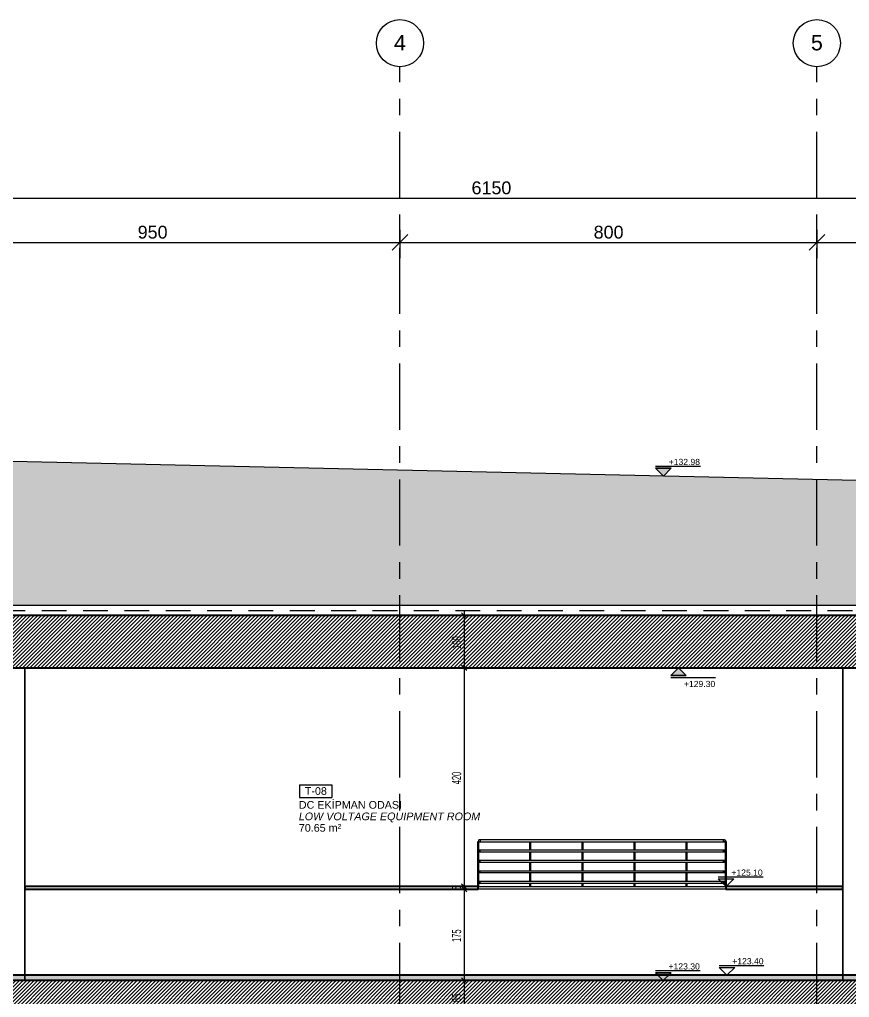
# Model space of a CAD drawing. Header units: centimetres. Extents: x -15511 to 6948, y 9649 to 14173.
# Drawn here: x -4642 to -3049, y 12298 to 14173 of the extents above; entities that cross this region are included whole.
import ezdxf

# ---------------------------------------------------------------- set-up
doc = ezdxf.new("R2010")
doc.units = ezdxf.units.CM
doc.header["$LTSCALE"] = 200
for name, pattern in [('Dot 1mm', [0.1, 0, -0.1]), ('Grid Line 1_4_', [1.11125, 0.635, -0.15875, 0.15875, -0.15875]), ('Overhead', [0.396875, 0.238125, -0.15875])]:
    doc.linetypes.add(name, pattern=pattern)
for name, color, linetype, lineweight in [('A-ANNO-DIMS', 211, 'Continuous', 9), ('A-ANNO-DIMS-100', 211, 'Continuous', 9), ('A-AREA-IDEN', 2, 'Continuous', 9), ('A-DETL', 90, 'Continuous', 9), ('A-DETL-GENF', 92, 'Continuous', 9), ('A-DETL-THIN', 151, 'Continuous', 9), ('A-FLOR', 192, 'Continuous', 9), ('A-FLOR-HRAL', 11, 'Continuous', 9), ('A-FLOR-LEVL', 51, 'Continuous', 9), ('A-FLOR-OVHD', 1, 'Overhead', 9), ('A-FLOR-PATT', 8, 'Continuous', 35), ('A-WALL', 113, 'Continuous', 9), ('G-ANNO-DIMS', 111, 'Continuous', 9), ('S-GRID', 1, 'Continuous', 9), ('S-GRID-IDEN', 1, 'Continuous', 9)]:
    doc.layers.add(name, color=color, linetype=linetype, lineweight=lineweight)
doc.styles.add('Arial_1', font='arial.ttf', dxfattribs={"height": 29.505988})
doc.styles.add('Arial_2', font='arial.ttf', dxfattribs={"height": 14.752994})
doc.styles.add('Arial_3', font='arial.ttf', dxfattribs={"height": 24.588323})
doc.styles.add('Arial_4', font='arial.ttf', dxfattribs={"height": 11.802395})
doc.styles.add('Arial_I', font='ariali.ttf', dxfattribs={"height": 14.752994})
doc.styles.add('Swis721 LtCn BT', font='swisscl.ttf', dxfattribs={"width": 0.8, "height": 17.639445})
doc.dimstyles.new('IUAS_DIMENSION_AXIS', dxfattribs={"dimscale": 30.48, "dimtxt": 25, "dimasz": 0.984252, "dimexe": 0.984252, "dimexo": 0.0625, "dimgap": 0, "dimtad": 1, "dimdec": 0, "dimzin": 0, "dimdsep": 46, "dimtxsty": 'Arial_3', "dimblk1": 'OBLIQUE', "dimblk2": 'OBLIQUE', "dimsah": 1, "dimcen": 0.09, "dimdle": 0.984252, "dimazin": 0, "dimtfac": 1, "dimtdec": 4, "dimtix": 1, "dimtmove": 0, "dimatfit": 3, "dimfxl": 0.787402, "dimfxlon": 1, "dimtvp": 1, "dimtolj": 1, "dimtzin": 0, "dimarcsym": 2})
doc.dimstyles.new('IUAS_DIMENSION_INSIDE_100', dxfattribs={"dimscale": 30.48, "dimtxt": 18, "dimasz": 0.328084, "dimexe": 0.328084, "dimexo": 0.0625, "dimgap": 0, "dimtad": 1, "dimdec": 0, "dimdsep": 46, "dimtxsty": 'Swis721 LtCn BT', "dimblk1": 'OBLIQUE', "dimblk2": 'OBLIQUE', "dimsah": 1, "dimcen": 0.09, "dimdle": 0.328084, "dimazin": 0, "dimtfac": 1, "dimtdec": 4, "dimtix": 1, "dimtmove": 0, "dimatfit": 3, "dimfxl": 0.656168, "dimfxlon": 1, "dimtvp": 1, "dimtolj": 1, "dimtzin": 0, "dimarcsym": 2})
pattern_1 = [(45, (-4285.505, 12015), (-3.535534, 3.535534), [])]

# ---------------------------------------------------------------- blocks, each defined once
blk = doc.blocks.new('Railing - 25mm 2-V14-A')
at = {"layer": 'A-FLOR-HRAL'}
for p, q in [((-3763.2, 12596), (-3763.2, 12510)), ((-3760.7, 12596), (-3763.2, 12596)), ((-3760.7, 12579.1), (-3760.7, 12596)), ((-3760.7, 12559.1), (-3760.7, 12577.9)), ((-3760.7, 12539.1), (-3760.7, 12557.9)), ((-3760.7, 12519.1), (-3760.7, 12537.9)), ((-3760.7, 12510), (-3760.7, 12517.9)), ((-3762, 12510), (-3760.7, 12510))]:
    blk.add_line(p, q, dxfattribs=at)
blk = doc.blocks.new('Railing - 25mm 2-V15-A')
at = {"layer": 'A-FLOR-HRAL'}
for p, q in [((-3288.2, 12596), (-3288.2, 12579.1)), ((-3287, 12596), (-3288.2, 12596)), ((-3285.7, 12596), (-3287, 12596)), ((-3285.7, 12510), (-3285.7, 12596)), ((-3288.2, 12577.9), (-3288.2, 12559.1)), ((-3288.2, 12557.9), (-3288.2, 12539.1)), ((-3288.2, 12537.9), (-3288.2, 12519.1)), ((-3288.2, 12517.9), (-3288.2, 12510)), ((-3288.2, 12510), (-3287, 12510))]:
    blk.add_line(p, q, dxfattribs=at)
blk = doc.blocks.new('Railing - 25mm 2-V16-A')
at = {"layer": 'A-FLOR-HRAL'}
for p, q in [((-3663.2, 12596), (-3663.2, 12580)), ((-3660.7, 12580), (-3660.7, 12596)), ((-3663.2, 12577), (-3663.2, 12560)), ((-3660.7, 12560), (-3660.7, 12577)), ((-3663.2, 12557), (-3663.2, 12540)), ((-3660.7, 12540), (-3660.7, 12557)), ((-3663.2, 12537), (-3663.2, 12520)), ((-3660.7, 12520), (-3660.7, 12537)), ((-3663.2, 12517), (-3663.2, 12510)), ((-3660.7, 12510), (-3660.7, 12517)), ((-3663.2, 12510), (-3662, 12510)), ((-3662, 12510), (-3660.7, 12510))]:
    blk.add_line(p, q, dxfattribs=at)
blk = doc.blocks.new('Railing - 25mm 2-V17-A')
at = {"layer": 'A-FLOR-HRAL'}
for p, q in [((-3563.2, 12596), (-3563.2, 12580)), ((-3560.7, 12580), (-3560.7, 12596)), ((-3563.2, 12577), (-3563.2, 12560)), ((-3560.7, 12560), (-3560.7, 12577)), ((-3563.2, 12557), (-3563.2, 12540)), ((-3560.7, 12540), (-3560.7, 12557)), ((-3563.2, 12537), (-3563.2, 12520)), ((-3560.7, 12520), (-3560.7, 12537)), ((-3563.2, 12517), (-3563.2, 12510)), ((-3560.7, 12510), (-3560.7, 12517)), ((-3563.2, 12510), (-3562, 12510)), ((-3562, 12510), (-3560.7, 12510))]:
    blk.add_line(p, q, dxfattribs=at)
blk = doc.blocks.new('Railing - 25mm 2-V18-A')
at = {"layer": 'A-FLOR-HRAL'}
for p, q in [((-3463.2, 12596), (-3463.2, 12580)), ((-3460.7, 12580), (-3460.7, 12596)), ((-3463.2, 12577), (-3463.2, 12560)), ((-3460.7, 12560), (-3460.7, 12577)), ((-3463.2, 12557), (-3463.2, 12540)), ((-3460.7, 12540), (-3460.7, 12557)), ((-3463.2, 12537), (-3463.2, 12520)), ((-3460.7, 12520), (-3460.7, 12537)), ((-3463.2, 12517), (-3463.2, 12510)), ((-3460.7, 12510), (-3460.7, 12517)), ((-3463.2, 12510), (-3462, 12510)), ((-3462, 12510), (-3460.7, 12510))]:
    blk.add_line(p, q, dxfattribs=at)
blk = doc.blocks.new('Railing - 25mm 2-V19-A')
at = {"layer": 'A-FLOR-HRAL'}
for p, q in [((-3363.2, 12596), (-3363.2, 12580)), ((-3360.7, 12580), (-3360.7, 12596)), ((-3363.2, 12577), (-3363.2, 12560)), ((-3360.7, 12560), (-3360.7, 12577)), ((-3363.2, 12557), (-3363.2, 12540)), ((-3360.7, 12540), (-3360.7, 12557)), ((-3363.2, 12537), (-3363.2, 12520)), ((-3360.7, 12520), (-3360.7, 12537)), ((-3363.2, 12517), (-3363.2, 12510)), ((-3360.7, 12510), (-3360.7, 12517)), ((-3363.2, 12510), (-3362, 12510)), ((-3362, 12510), (-3360.7, 12510))]:
    blk.add_line(p, q, dxfattribs=at)
blk = doc.blocks.new('Railing - Railing-1580829-A')
at = {"layer": 'A-FLOR-HRAL'}
for p, q in [((-3289.5, 12600), (-3759.5, 12600)), ((-3759.5, 12596), (-3289.5, 12596)), ((-3289.5, 12580), (-3759.5, 12580)), ((-3759.5, 12577), (-3289.5, 12577)), ((-3289.5, 12560), (-3759.5, 12560)), ((-3759.5, 12557), (-3289.5, 12557)), ((-3289.5, 12540), (-3759.5, 12540)), ((-3759.5, 12537), (-3289.5, 12537)), ((-3289.5, 12520), (-3759.5, 12520)), ((-3759.5, 12517), (-3289.5, 12517))]:
    blk.add_line(p, q, dxfattribs=at)
at = {"layer": 'A-FLOR-HRAL', "lineweight": 18}
for centre, radius, start, end in [((-3759.5, 12598), 2, 0, 180), ((-3759.5, 12598), 2, 180, 0), ((-3289.5, 12598), 2, 0, 180), ((-3289.5, 12598), 2, 180, 0), ((-3759.5, 12578.5), 1.5, 0, 180), ((-3759.5, 12578.5), 1.5, 180, 0), ((-3289.5, 12578.5), 1.5, 0, 180), ((-3289.5, 12578.5), 1.5, 180, 0), ((-3759.5, 12558.5), 1.5, 0, 180), ((-3759.5, 12558.5), 1.5, 180, 0), ((-3289.5, 12558.5), 1.5, 0, 180), ((-3289.5, 12558.5), 1.5, 180, 0), ((-3759.5, 12538.5), 1.5, 0, 180), ((-3759.5, 12538.5), 1.5, 180, 0), ((-3289.5, 12538.5), 1.5, 0, 180), ((-3289.5, 12538.5), 1.5, 180, 0), ((-3759.5, 12518.5), 1.5, 0, 180), ((-3759.5, 12518.5), 1.5, 180, 0), ((-3289.5, 12518.5), 1.5, 0, 180), ((-3289.5, 12518.5), 1.5, 180, 0)]:
    blk.add_arc(centre, radius, start, end, dxfattribs=at)
at = {"layer": 'A-FLOR-HRAL'}
for points in [[(-3757.5, 12598), (-3757.5, 12598.2), (-3757.5, 12598.4), (-3757.6, 12598.8), (-3757.7, 12599), (-3757.9, 12599.2), (-3758, 12599.3), (-3758.1, 12599.4), (-3758.3, 12599.6), (-3758.4, 12599.7), (-3758.6, 12599.8), (-3758.7, 12599.8), (-3758.8, 12599.9), (-3759, 12599.9), (-3759.1, 12600), (-3759.2, 12600), (-3759.4, 12600), (-3759.5, 12600), (-3759.6, 12600), (-3759.7, 12600), (-3759.9, 12600), (-3760, 12599.9), (-3760.1, 12599.9), (-3760.2, 12599.8), (-3760.4, 12599.8), (-3760.5, 12599.7), (-3760.6, 12599.7), (-3760.7, 12599.6), (-3760.9, 12599.4), (-3761, 12599.3), (-3761.1, 12599.2), (-3761.2, 12599), (-3761.3, 12598.8), (-3761.4, 12598.4), (-3761.5, 12598.2), (-3761.5, 12598)], [(-3761.5, 12598), (-3761.5, 12597.8), (-3761.4, 12597.6), (-3761.3, 12597.2), (-3761.2, 12597), (-3761.1, 12596.8), (-3761, 12596.7), (-3760.9, 12596.6), (-3760.7, 12596.4), (-3760.5, 12596.3), (-3760.4, 12596.2), (-3760.2, 12596.2), (-3760.1, 12596.1), (-3760, 12596.1), (-3759.9, 12596), (-3759.7, 12596), (-3759.6, 12596), (-3759.5, 12596), (-3759.4, 12596), (-3759.2, 12596), (-3759.1, 12596), (-3759, 12596.1), (-3758.8, 12596.1), (-3758.7, 12596.2), (-3758.6, 12596.2), (-3758.5, 12596.3), (-3758.4, 12596.3), (-3758.2, 12596.4), (-3758.1, 12596.6), (-3758, 12596.7), (-3757.9, 12596.8), (-3757.7, 12597), (-3757.6, 12597.2), (-3757.5, 12597.6), (-3757.5, 12597.8), (-3757.5, 12598)], [(-3291.5, 12598), (-3291.5, 12598.2), (-3291.4, 12598.4), (-3291.3, 12598.8), (-3291.2, 12599), (-3291.1, 12599.2), (-3291, 12599.3), (-3290.9, 12599.4), (-3290.7, 12599.6), (-3290.5, 12599.7), (-3290.4, 12599.8), (-3290.2, 12599.8), (-3290.1, 12599.9), (-3290, 12599.9), (-3289.9, 12600), (-3289.7, 12600), (-3289.6, 12600), (-3289.5, 12600), (-3289.4, 12600), (-3289.2, 12600), (-3289.1, 12600), (-3289, 12599.9), (-3288.8, 12599.9), (-3288.7, 12599.8), (-3288.6, 12599.8), (-3288.5, 12599.7), (-3288.4, 12599.7), (-3288.2, 12599.6), (-3288.1, 12599.4), (-3288, 12599.3), (-3287.9, 12599.2), (-3287.7, 12599), (-3287.6, 12598.8), (-3287.5, 12598.4), (-3287.5, 12598.2), (-3287.5, 12598)], [(-3287.5, 12598), (-3287.5, 12597.8), (-3287.5, 12597.6), (-3287.6, 12597.2), (-3287.7, 12597), (-3287.9, 12596.8), (-3288, 12596.7), (-3288.1, 12596.6), (-3288.3, 12596.4), (-3288.4, 12596.3), (-3288.6, 12596.2), (-3288.7, 12596.2), (-3288.8, 12596.1), (-3289, 12596.1), (-3289.1, 12596), (-3289.2, 12596), (-3289.4, 12596), (-3289.5, 12596), (-3289.6, 12596), (-3289.7, 12596), (-3289.9, 12596), (-3290, 12596.1), (-3290.1, 12596.1), (-3290.2, 12596.2), (-3290.4, 12596.2), (-3290.5, 12596.3), (-3290.6, 12596.3), (-3290.7, 12596.4), (-3290.9, 12596.6), (-3291, 12596.7), (-3291.1, 12596.8), (-3291.2, 12597), (-3291.3, 12597.2), (-3291.4, 12597.6), (-3291.5, 12597.8), (-3291.5, 12598)], [(-3758, 12578.5), (-3758, 12578.6), (-3758, 12578.8), (-3758.1, 12579.1), (-3758.2, 12579.3), (-3758.3, 12579.4), (-3758.4, 12579.5), (-3758.4, 12579.6), (-3758.6, 12579.7), (-3758.7, 12579.8), (-3758.8, 12579.8), (-3758.9, 12579.9), (-3759, 12579.9), (-3759.1, 12579.9), (-3759.2, 12580), (-3759.3, 12580), (-3759.4, 12580), (-3759.5, 12580), (-3759.6, 12580), (-3759.7, 12580), (-3759.8, 12580), (-3759.9, 12579.9), (-3760, 12579.9), (-3760.1, 12579.9), (-3760.1, 12579.8), (-3760.2, 12579.8), (-3760.3, 12579.7), (-3760.4, 12579.7), (-3760.5, 12579.6), (-3760.6, 12579.5), (-3760.7, 12579.4), (-3760.8, 12579.3), (-3760.9, 12579.1), (-3761, 12578.8), (-3761, 12578.6), (-3761, 12578.5)], [(-3761, 12578.5), (-3761, 12578.4), (-3761, 12578.2), (-3760.9, 12577.9), (-3760.8, 12577.7), (-3760.7, 12577.6), (-3760.6, 12577.5), (-3760.5, 12577.4), (-3760.4, 12577.3), (-3760.3, 12577.2), (-3760.1, 12577.2), (-3760.1, 12577.1), (-3760, 12577.1), (-3759.9, 12577.1), (-3759.8, 12577), (-3759.7, 12577), (-3759.6, 12577), (-3759.5, 12577), (-3759.4, 12577), (-3759.3, 12577), (-3759.2, 12577), (-3759.1, 12577.1), (-3759, 12577.1), (-3758.9, 12577.1), (-3758.8, 12577.2), (-3758.7, 12577.2), (-3758.6, 12577.3), (-3758.5, 12577.3), (-3758.4, 12577.4), (-3758.4, 12577.5), (-3758.3, 12577.6), (-3758.2, 12577.7), (-3758.1, 12577.9), (-3758, 12578.2), (-3758, 12578.4), (-3758, 12578.5)], [(-3291, 12578.5), (-3291, 12578.6), (-3291, 12578.8), (-3290.9, 12579.1), (-3290.8, 12579.3), (-3290.7, 12579.4), (-3290.6, 12579.5), (-3290.5, 12579.6), (-3290.4, 12579.7), (-3290.3, 12579.8), (-3290.1, 12579.8), (-3290.1, 12579.9), (-3290, 12579.9), (-3289.9, 12579.9), (-3289.8, 12580), (-3289.7, 12580), (-3289.6, 12580), (-3289.5, 12580), (-3289.4, 12580), (-3289.3, 12580), (-3289.2, 12580), (-3289.1, 12579.9), (-3289, 12579.9), (-3288.9, 12579.9), (-3288.8, 12579.8), (-3288.7, 12579.8), (-3288.6, 12579.7), (-3288.5, 12579.7), (-3288.4, 12579.6), (-3288.4, 12579.5), (-3288.3, 12579.4), (-3288.2, 12579.3), (-3288.1, 12579.1), (-3288, 12578.8), (-3288, 12578.6), (-3288, 12578.5)], [(-3288, 12578.5), (-3288, 12578.4), (-3288, 12578.2), (-3288.1, 12577.9), (-3288.2, 12577.7), (-3288.3, 12577.6), (-3288.4, 12577.5), (-3288.4, 12577.4), (-3288.6, 12577.3), (-3288.7, 12577.2), (-3288.8, 12577.2), (-3288.9, 12577.1), (-3289, 12577.1), (-3289.1, 12577.1), (-3289.2, 12577), (-3289.3, 12577), (-3289.4, 12577), (-3289.5, 12577), (-3289.6, 12577), (-3289.7, 12577), (-3289.8, 12577), (-3289.9, 12577.1), (-3290, 12577.1), (-3290.1, 12577.1), (-3290.1, 12577.2), (-3290.2, 12577.2), (-3290.3, 12577.3), (-3290.4, 12577.3), (-3290.5, 12577.4), (-3290.6, 12577.5), (-3290.7, 12577.6), (-3290.8, 12577.7), (-3290.9, 12577.9), (-3291, 12578.2), (-3291, 12578.4), (-3291, 12578.5)], [(-3758, 12558.5), (-3758, 12558.6), (-3758, 12558.8), (-3758.1, 12559.1), (-3758.2, 12559.3), (-3758.3, 12559.4), (-3758.4, 12559.5), (-3758.4, 12559.6), (-3758.6, 12559.7), (-3758.7, 12559.8), (-3758.8, 12559.8), (-3758.9, 12559.9), (-3759, 12559.9), (-3759.1, 12559.9), (-3759.2, 12560), (-3759.3, 12560), (-3759.4, 12560), (-3759.5, 12560), (-3759.6, 12560), (-3759.7, 12560), (-3759.8, 12560), (-3759.9, 12559.9), (-3760, 12559.9), (-3760.1, 12559.9), (-3760.1, 12559.8), (-3760.2, 12559.8), (-3760.3, 12559.7), (-3760.4, 12559.7), (-3760.5, 12559.6), (-3760.6, 12559.5), (-3760.7, 12559.4), (-3760.8, 12559.3), (-3760.9, 12559.1), (-3761, 12558.8), (-3761, 12558.6), (-3761, 12558.5)], [(-3761, 12558.5), (-3761, 12558.4), (-3761, 12558.2), (-3760.9, 12557.9), (-3760.8, 12557.7), (-3760.7, 12557.6), (-3760.6, 12557.5), (-3760.5, 12557.4), (-3760.4, 12557.3), (-3760.3, 12557.2), (-3760.1, 12557.2), (-3760.1, 12557.1), (-3760, 12557.1), (-3759.9, 12557.1), (-3759.8, 12557), (-3759.7, 12557), (-3759.6, 12557), (-3759.5, 12557), (-3759.4, 12557), (-3759.3, 12557), (-3759.2, 12557), (-3759.1, 12557.1), (-3759, 12557.1), (-3758.9, 12557.1), (-3758.8, 12557.2), (-3758.7, 12557.2), (-3758.6, 12557.3), (-3758.5, 12557.3), (-3758.4, 12557.4), (-3758.4, 12557.5), (-3758.3, 12557.6), (-3758.2, 12557.7), (-3758.1, 12557.9), (-3758, 12558.2), (-3758, 12558.4), (-3758, 12558.5)], [(-3291, 12558.5), (-3291, 12558.6), (-3291, 12558.8), (-3290.9, 12559.1), (-3290.8, 12559.3), (-3290.7, 12559.4), (-3290.6, 12559.5), (-3290.5, 12559.6), (-3290.4, 12559.7), (-3290.3, 12559.8), (-3290.1, 12559.8), (-3290.1, 12559.9), (-3290, 12559.9), (-3289.9, 12559.9), (-3289.8, 12560), (-3289.7, 12560), (-3289.6, 12560), (-3289.5, 12560), (-3289.4, 12560), (-3289.3, 12560), (-3289.2, 12560), (-3289.1, 12559.9), (-3289, 12559.9), (-3288.9, 12559.9), (-3288.8, 12559.8), (-3288.7, 12559.8), (-3288.6, 12559.7), (-3288.5, 12559.7), (-3288.4, 12559.6), (-3288.4, 12559.5), (-3288.3, 12559.4), (-3288.2, 12559.3), (-3288.1, 12559.1), (-3288, 12558.8), (-3288, 12558.6), (-3288, 12558.5)], [(-3288, 12558.5), (-3288, 12558.4), (-3288, 12558.2), (-3288.1, 12557.9), (-3288.2, 12557.7), (-3288.3, 12557.6), (-3288.4, 12557.5), (-3288.4, 12557.4), (-3288.6, 12557.3), (-3288.7, 12557.2), (-3288.8, 12557.2), (-3288.9, 12557.1), (-3289, 12557.1), (-3289.1, 12557.1), (-3289.2, 12557), (-3289.3, 12557), (-3289.4, 12557), (-3289.5, 12557), (-3289.6, 12557), (-3289.7, 12557), (-3289.8, 12557), (-3289.9, 12557.1), (-3290, 12557.1), (-3290.1, 12557.1), (-3290.1, 12557.2), (-3290.2, 12557.2), (-3290.3, 12557.3), (-3290.4, 12557.3), (-3290.5, 12557.4), (-3290.6, 12557.5), (-3290.7, 12557.6), (-3290.8, 12557.7), (-3290.9, 12557.9), (-3291, 12558.2), (-3291, 12558.4), (-3291, 12558.5)], [(-3758, 12538.5), (-3758, 12538.6), (-3758, 12538.8), (-3758.1, 12539.1), (-3758.2, 12539.3), (-3758.3, 12539.4), (-3758.4, 12539.5), (-3758.4, 12539.6), (-3758.6, 12539.7), (-3758.7, 12539.8), (-3758.8, 12539.8), (-3758.9, 12539.9), (-3759, 12539.9), (-3759.1, 12539.9), (-3759.2, 12540), (-3759.3, 12540), (-3759.4, 12540), (-3759.5, 12540), (-3759.6, 12540), (-3759.7, 12540), (-3759.8, 12540), (-3759.9, 12539.9), (-3760, 12539.9), (-3760.1, 12539.9), (-3760.1, 12539.8), (-3760.2, 12539.8), (-3760.3, 12539.7), (-3760.4, 12539.7), (-3760.5, 12539.6), (-3760.6, 12539.5), (-3760.7, 12539.4), (-3760.8, 12539.3), (-3760.9, 12539.1), (-3761, 12538.8), (-3761, 12538.6), (-3761, 12538.5)], [(-3761, 12538.5), (-3761, 12538.4), (-3761, 12538.2), (-3760.9, 12537.9), (-3760.8, 12537.7), (-3760.7, 12537.6), (-3760.6, 12537.5), (-3760.5, 12537.4), (-3760.4, 12537.3), (-3760.3, 12537.2), (-3760.1, 12537.2), (-3760.1, 12537.1), (-3760, 12537.1), (-3759.9, 12537.1), (-3759.8, 12537), (-3759.7, 12537), (-3759.6, 12537), (-3759.5, 12537), (-3759.4, 12537), (-3759.3, 12537), (-3759.2, 12537), (-3759.1, 12537.1), (-3759, 12537.1), (-3758.9, 12537.1), (-3758.8, 12537.2), (-3758.7, 12537.2), (-3758.6, 12537.3), (-3758.5, 12537.3), (-3758.4, 12537.4), (-3758.4, 12537.5), (-3758.3, 12537.6), (-3758.2, 12537.7), (-3758.1, 12537.9), (-3758, 12538.2), (-3758, 12538.4), (-3758, 12538.5)], [(-3291, 12538.5), (-3291, 12538.6), (-3291, 12538.8), (-3290.9, 12539.1), (-3290.8, 12539.3), (-3290.7, 12539.4), (-3290.6, 12539.5), (-3290.5, 12539.6), (-3290.4, 12539.7), (-3290.3, 12539.8), (-3290.1, 12539.8), (-3290.1, 12539.9), (-3290, 12539.9), (-3289.9, 12539.9), (-3289.8, 12540), (-3289.7, 12540), (-3289.6, 12540), (-3289.5, 12540), (-3289.4, 12540), (-3289.3, 12540), (-3289.2, 12540), (-3289.1, 12539.9), (-3289, 12539.9), (-3288.9, 12539.9), (-3288.8, 12539.8), (-3288.7, 12539.8), (-3288.6, 12539.7), (-3288.5, 12539.7), (-3288.4, 12539.6), (-3288.4, 12539.5), (-3288.3, 12539.4), (-3288.2, 12539.3), (-3288.1, 12539.1), (-3288, 12538.8), (-3288, 12538.6), (-3288, 12538.5)], [(-3288, 12538.5), (-3288, 12538.4), (-3288, 12538.2), (-3288.1, 12537.9), (-3288.2, 12537.7), (-3288.3, 12537.6), (-3288.4, 12537.5), (-3288.4, 12537.4), (-3288.6, 12537.3), (-3288.7, 12537.2), (-3288.8, 12537.2), (-3288.9, 12537.1), (-3289, 12537.1), (-3289.1, 12537.1), (-3289.2, 12537), (-3289.3, 12537), (-3289.4, 12537), (-3289.5, 12537), (-3289.6, 12537), (-3289.7, 12537), (-3289.8, 12537), (-3289.9, 12537.1), (-3290, 12537.1), (-3290.1, 12537.1), (-3290.1, 12537.2), (-3290.2, 12537.2), (-3290.3, 12537.3), (-3290.4, 12537.3), (-3290.5, 12537.4), (-3290.6, 12537.5), (-3290.7, 12537.6), (-3290.8, 12537.7), (-3290.9, 12537.9), (-3291, 12538.2), (-3291, 12538.4), (-3291, 12538.5)], [(-3758, 12518.5), (-3758, 12518.6), (-3758, 12518.8), (-3758.1, 12519.1), (-3758.2, 12519.3), (-3758.3, 12519.4), (-3758.4, 12519.5), (-3758.4, 12519.6), (-3758.6, 12519.7), (-3758.7, 12519.8), (-3758.8, 12519.8), (-3758.9, 12519.9), (-3759, 12519.9), (-3759.1, 12519.9), (-3759.2, 12520), (-3759.3, 12520), (-3759.4, 12520), (-3759.5, 12520), (-3759.6, 12520), (-3759.7, 12520), (-3759.8, 12520), (-3759.9, 12519.9), (-3760, 12519.9), (-3760.1, 12519.9), (-3760.1, 12519.8), (-3760.2, 12519.8), (-3760.3, 12519.7), (-3760.4, 12519.7), (-3760.5, 12519.6), (-3760.6, 12519.5), (-3760.7, 12519.4), (-3760.8, 12519.3), (-3760.9, 12519.1), (-3761, 12518.8), (-3761, 12518.6), (-3761, 12518.5)], [(-3761, 12518.5), (-3761, 12518.4), (-3761, 12518.2), (-3760.9, 12517.9), (-3760.8, 12517.7), (-3760.7, 12517.6), (-3760.6, 12517.5), (-3760.5, 12517.4), (-3760.4, 12517.3), (-3760.3, 12517.2), (-3760.1, 12517.2), (-3760.1, 12517.1), (-3760, 12517.1), (-3759.9, 12517.1), (-3759.8, 12517), (-3759.7, 12517), (-3759.6, 12517), (-3759.5, 12517), (-3759.4, 12517), (-3759.3, 12517), (-3759.2, 12517), (-3759.1, 12517.1), (-3759, 12517.1), (-3758.9, 12517.1), (-3758.8, 12517.2), (-3758.7, 12517.2), (-3758.6, 12517.3), (-3758.5, 12517.3), (-3758.4, 12517.4), (-3758.4, 12517.5), (-3758.3, 12517.6), (-3758.2, 12517.7), (-3758.1, 12517.9), (-3758, 12518.2), (-3758, 12518.4), (-3758, 12518.5)], [(-3291, 12518.5), (-3291, 12518.6), (-3291, 12518.8), (-3290.9, 12519.1), (-3290.8, 12519.3), (-3290.7, 12519.4), (-3290.6, 12519.5), (-3290.5, 12519.6), (-3290.4, 12519.7), (-3290.3, 12519.8), (-3290.1, 12519.8), (-3290.1, 12519.9), (-3290, 12519.9), (-3289.9, 12519.9), (-3289.8, 12520), (-3289.7, 12520), (-3289.6, 12520), (-3289.5, 12520), (-3289.4, 12520), (-3289.3, 12520), (-3289.2, 12520), (-3289.1, 12519.9), (-3289, 12519.9), (-3288.9, 12519.9), (-3288.8, 12519.8), (-3288.7, 12519.8), (-3288.6, 12519.7), (-3288.5, 12519.7), (-3288.4, 12519.6), (-3288.4, 12519.5), (-3288.3, 12519.4), (-3288.2, 12519.3), (-3288.1, 12519.1), (-3288, 12518.8), (-3288, 12518.6), (-3288, 12518.5)], [(-3288, 12518.5), (-3288, 12518.4), (-3288, 12518.2), (-3288.1, 12517.9), (-3288.2, 12517.7), (-3288.3, 12517.6), (-3288.4, 12517.5), (-3288.4, 12517.4), (-3288.6, 12517.3), (-3288.7, 12517.2), (-3288.8, 12517.2), (-3288.9, 12517.1), (-3289, 12517.1), (-3289.1, 12517.1), (-3289.2, 12517), (-3289.3, 12517), (-3289.4, 12517), (-3289.5, 12517), (-3289.6, 12517), (-3289.7, 12517), (-3289.8, 12517), (-3289.9, 12517.1), (-3290, 12517.1), (-3290.1, 12517.1), (-3290.1, 12517.2), (-3290.2, 12517.2), (-3290.3, 12517.3), (-3290.4, 12517.3), (-3290.5, 12517.4), (-3290.6, 12517.5), (-3290.7, 12517.6), (-3290.8, 12517.7), (-3290.9, 12517.9), (-3291, 12518.2), (-3291, 12518.4), (-3291, 12518.5)]]:
    blk.add_open_spline(points, degree=3, knots=[0, 0, 0, 0, 0.083333, 0.125, 0.166667, 0.208333, 0.229167, 0.25, 0.291667, 0.333333, 0.354167, 0.375, 0.395833, 0.416667, 0.4375, 0.458333, 0.479167, 0.5, 0.520833, 0.541667, 0.5625, 0.583333, 0.604167, 0.625, 0.645833, 0.666667, 0.6875, 0.708333, 0.75, 0.770833, 0.791667, 0.833333, 0.875, 0.916667, 1, 1, 1, 1], dxfattribs=at)
for name in ['Railing - 25mm 2-V14-A', 'Railing - 25mm 2-V16-A', 'Railing - 25mm 2-V17-A', 'Railing - 25mm 2-V18-A', 'Railing - 25mm 2-V19-A', 'Railing - 25mm 2-V15-A']:
    blk.add_blockref(name, (0, 0))
blk = doc.blocks.new('Grid - IUAS_A_GRID_HEAD_4_5MM-1313285-A')
at = {"layer": 'S-GRID-IDEN'}
blk.add_circle((-11012, 9694.6), 45.2, dxfattribs=at)
blk = doc.blocks.new('IUAS_A_ROOM_100S - No_İsmi_Alan-1315501-A')
at = {"layer": 'A-AREA-IDEN'}
for p, q in [((-5449.6, 12705.4), (-5449.6, 12681)), ((-5449.6, 12705.4), (-5387.6, 12705.4)), ((-5387.6, 12705.4), (-5387.6, 12681)), ((-5449.6, 12681), (-5387.6, 12681))]:
    blk.add_line(p, q, dxfattribs=at)
blk = doc.blocks.new('DIMBLOCK4-A')
at = {"layer": 'A-ANNO-DIMS-100', "transparency": 16777216}
for p, q in [((-4862, 13769.9), (-4862, 13715.9)), ((-4862, 13745.9), (-4862, 13769.9)), ((-3912, 13769.9), (-3912, 13715.9)), ((-3912, 13745.9), (-3912, 13769.9)), ((-4862, 13745.9), (-4847, 13760.9)), ((-3912, 13745.9), (-3897, 13760.9)), ((-4862, 13745.9), (-4877, 13730.9)), ((-4862, 13745.9), (-3912, 13745.9)), ((-3912, 13745.9), (-3927, 13730.9))]:
    blk.add_line(p, q, dxfattribs=at)
at = {"layer": 'A-ANNO-DIMS-100', "color": 0, "transparency": 16777216, "insert": (-4415.3, 13777.8), "char_height": 24.59, "width": 67.846, "attachment_point": 1, "line_spacing_factor": 0.938532, "style": 'Arial_3'}
blk.add_mtext('950', dxfattribs=at)
blk = doc.blocks.new('_Oblique')
at = {"color": 0, "linetype": 'ByBlock', "lineweight": -2}
blk.add_line((-0.5, -0.5), (0.5, 0.5), dxfattribs=at)
blk = doc.blocks.new('DIMBLOCK5-A')
at = {"layer": 'A-ANNO-DIMS-100', "transparency": 16777216}
for p, q in [((-3912, 13769.9), (-3912, 13715.9)), ((-3912, 13745.9), (-3912, 13769.9)), ((-3112, 13769.9), (-3112, 13715.9)), ((-3112, 13745.9), (-3112, 13769.9)), ((-3912, 13745.9), (-3897, 13760.9)), ((-3112, 13745.9), (-3097, 13760.9)), ((-3912, 13745.9), (-3927, 13730.9)), ((-3912, 13745.9), (-3112, 13745.9)), ((-3112, 13745.9), (-3127, 13730.9))]:
    blk.add_line(p, q, dxfattribs=at)
at = {"layer": 'A-ANNO-DIMS-100', "color": 0, "transparency": 16777216, "insert": (-3540.3, 13777.8), "char_height": 24.59, "width": 67.846, "attachment_point": 1, "line_spacing_factor": 0.938532, "style": 'Arial_3'}
blk.add_mtext('800', dxfattribs=at)
blk = doc.blocks.new('DIMBLOCK6-A')
at = {"layer": 'A-ANNO-DIMS-100', "transparency": 16777216}
for p, q in [((-3112, 13769.9), (-3112, 13715.9)), ((-3112, 13745.9), (-3112, 13769.9)), ((-2212, 13769.9), (-2212, 13715.9)), ((-2212, 13745.9), (-2212, 13769.9)), ((-3112, 13745.9), (-3097, 13760.9)), ((-2212, 13745.9), (-2197, 13760.9)), ((-3112, 13745.9), (-3127, 13730.9)), ((-3112, 13745.9), (-2212, 13745.9)), ((-2212, 13745.9), (-2227, 13730.9))]:
    blk.add_line(p, q, dxfattribs=at)
at = {"layer": 'A-ANNO-DIMS-100', "color": 0, "transparency": 16777216, "insert": (-2690.3, 13777.8), "char_height": 24.59, "width": 67.846, "attachment_point": 1, "line_spacing_factor": 0.938532, "style": 'Arial_3'}
blk.add_mtext('900', dxfattribs=at)
blk = doc.blocks.new('DIMBLOCK10-A')
at = {"layer": 'A-ANNO-DIMS-100', "transparency": 16777216}
for p, q in [((-6812, 13806.9), (-6812, 13860.9)), ((-6812, 13830.9), (-6797, 13845.9)), ((-662, 13806.9), (-662, 13860.9)), ((-662, 13830.9), (-647, 13845.9)), ((-6842, 13830.9), (-632, 13830.9)), ((-6812, 13830.9), (-6827, 13815.9)), ((-6812, 13830.9), (-6812, 13806.9)), ((-662, 13830.9), (-677, 13815.9)), ((-662, 13830.9), (-662, 13806.9))]:
    blk.add_line(p, q, dxfattribs=at)
at = {"layer": 'A-ANNO-DIMS-100', "color": 0, "transparency": 16777216, "insert": (-3774.7, 13862.8), "char_height": 24.59, "width": 90.462, "attachment_point": 1, "line_spacing_factor": 0.938532, "style": 'Arial_3'}
blk.add_mtext('6150', dxfattribs=at)
blk = doc.blocks.new('Spot Elevations - IUAS_A_SECTION_FLOOR_CONCRETE-1317280-A')
at = {"layer": 'G-ANNO-DIMS'}
blk.add_hatch(color=256, dxfattribs=at).paths.add_polyline_path([(-6011.9, 11645), (-6026.9, 11630), (-6041.9, 11645)], flags=0)
for p, q in [((-6041.9, 11649), (-5955.8, 11649)), ((-6041.9, 11645), (-6011.9, 11645)), ((-6026.9, 11630), (-6041.9, 11645)), ((-6011.9, 11645), (-6041.9, 11645)), ((-6041.9, 11645), (-6026.9, 11630)), ((-6011.9, 11645), (-6026.9, 11630)), ((-6026.9, 11630), (-6011.9, 11645))]:
    blk.add_line(p, q, dxfattribs=at)
blk = doc.blocks.new('DIMBLOCK39-A')
at = {"layer": 'A-ANNO-DIMS-100', "transparency": 16777216}
for p, q in [((-3788.9, 13040), (-3788.9, 12930)), ((-3768.9, 13030), (-3798.9, 13030)), ((-3788.9, 13030), (-3793.9, 13035)), ((-3788.9, 13030), (-3783.9, 13025)), ((-3788.9, 13030), (-3768.9, 13030)), ((-3768.9, 12930), (-3798.9, 12930)), ((-3788.9, 12930), (-3793.9, 12935)), ((-3788.9, 12930), (-3783.9, 12925)), ((-3788.9, 12930), (-3768.9, 12930))]:
    blk.add_line(p, q, dxfattribs=at)
at = {"layer": 'A-ANNO-DIMS-100', "color": 0, "transparency": 16777216, "insert": (-3812.3, 12966.3), "char_height": 17.64, "width": 32.914, "attachment_point": 1, "rotation": 90, "line_spacing_factor": 0.971848, "style": 'Swis721 LtCn BT'}
blk.add_mtext('100', dxfattribs=at)
blk = doc.blocks.new('DIMBLOCK40-A')
at = {"layer": 'A-ANNO-DIMS-100', "transparency": 16777216}
for p, q in [((-3768.9, 12930), (-3798.9, 12930)), ((-3788.9, 12930), (-3793.9, 12935)), ((-3788.9, 12930), (-3788.9, 12510)), ((-3788.9, 12930), (-3783.9, 12925)), ((-3788.9, 12930), (-3768.9, 12930)), ((-3788.9, 12510), (-3793.9, 12515)), ((-3768.9, 12510), (-3798.9, 12510)), ((-3788.9, 12510), (-3783.9, 12505)), ((-3788.9, 12510), (-3768.9, 12510))]:
    blk.add_line(p, q, dxfattribs=at)
at = {"layer": 'A-ANNO-DIMS-100', "color": 0, "transparency": 16777216, "insert": (-3812.3, 12706.3), "char_height": 17.64, "width": 32.914, "attachment_point": 1, "rotation": 90, "line_spacing_factor": 0.971848, "style": 'Swis721 LtCn BT'}
blk.add_mtext('420', dxfattribs=at)
blk = doc.blocks.new('DIMBLOCK41-A')
at = {"layer": 'A-ANNO-DIMS-100', "transparency": 16777216}
for p, q in [((-3788.9, 12510), (-3793.9, 12515)), ((-3768.9, 12510), (-3798.9, 12510)), ((-3768.9, 12505), (-3798.9, 12505)), ((-3788.9, 12505), (-3793.9, 12510)), ((-3788.9, 12510), (-3788.9, 12505)), ((-3788.9, 12510), (-3783.9, 12505)), ((-3788.9, 12510), (-3768.9, 12510)), ((-3788.9, 12505), (-3783.9, 12500)), ((-3788.9, 12505), (-3768.9, 12505))]:
    blk.add_line(p, q, dxfattribs=at)
at = {"layer": 'A-ANNO-DIMS-100', "color": 0, "transparency": 16777216, "insert": (-3812.3, 12502.9), "char_height": 17.639, "width": 10.971, "attachment_point": 1, "rotation": 90, "line_spacing_factor": 0.971848, "style": 'Swis721 LtCn BT'}
blk.add_mtext('\\fSwis721 LtCn BT|b0|i0|c162|p34|;\\W.8;5', dxfattribs=at)
blk = doc.blocks.new('DIMBLOCK42-A')
at = {"layer": 'A-ANNO-DIMS-100', "transparency": 16777216}
for p, q in [((-3768.9, 12505), (-3798.9, 12505)), ((-3788.9, 12505), (-3793.9, 12510)), ((-3788.9, 12505), (-3788.9, 12330)), ((-3788.9, 12505), (-3783.9, 12500)), ((-3788.9, 12505), (-3768.9, 12505)), ((-3768.9, 12330), (-3798.9, 12330)), ((-3788.9, 12330), (-3793.9, 12335)), ((-3788.9, 12330), (-3783.9, 12325)), ((-3788.9, 12330), (-3768.9, 12330))]:
    blk.add_line(p, q, dxfattribs=at)
at = {"layer": 'A-ANNO-DIMS-100', "color": 0, "transparency": 16777216, "insert": (-3812.3, 12403.8), "char_height": 17.64, "width": 32.914, "attachment_point": 1, "rotation": 90, "line_spacing_factor": 0.971848, "style": 'Swis721 LtCn BT'}
blk.add_mtext('175', dxfattribs=at)
blk = doc.blocks.new('DIMBLOCK43-A')
at = {"layer": 'A-ANNO-DIMS-100', "transparency": 16777216}
for p, q in [((-3768.9, 12330), (-3798.9, 12330)), ((-3788.9, 12330), (-3793.9, 12335)), ((-3788.9, 12330), (-3788.9, 12265)), ((-3788.9, 12330), (-3783.9, 12325)), ((-3788.9, 12330), (-3768.9, 12330)), ((-3788.9, 12265), (-3793.9, 12270)), ((-3768.9, 12265), (-3798.9, 12265)), ((-3788.9, 12265), (-3783.9, 12260)), ((-3788.9, 12265), (-3768.9, 12265))]:
    blk.add_line(p, q, dxfattribs=at)
at = {"layer": 'A-ANNO-DIMS-100', "color": 0, "transparency": 16777216, "insert": (-3812.3, 12288.4), "char_height": 17.64, "width": 21.943, "attachment_point": 1, "rotation": 90, "line_spacing_factor": 0.971848, "style": 'Swis721 LtCn BT'}
blk.add_mtext('65', dxfattribs=at)
blk = doc.blocks.new('Spot Elevations - IUAS_A_SECTION_FLOOR_FINISH-1317019-A')
at = {"layer": 'G-ANNO-DIMS'}
for p, q in [((-1852.3, 12529), (-1766.3, 12529)), ((-1852.3, 12525), (-1822.3, 12525)), ((-1837.3, 12510), (-1852.3, 12525)), ((-1822.3, 12525), (-1837.3, 12510))]:
    blk.add_line(p, q, dxfattribs=at)

msp = doc.modelspace()

# ---------------------------------------------------------------- hatches: boundary and pattern name
at = {"layer": 'A-DETL-GENF'}
h = msp.add_hatch(dxfattribs=at)
h.set_pattern_fill('FP_3', style=0, pattern_type=2)
h.set_pattern_definition([(0, (-4285.505, 12015), (63.5, 63.5), [63.5, -63.5]), (0, (-4285.505, 12038.81), (63.5, 63.5), [63.5, -63.5]), (0, (-4285.505, 12062.625), (63.5, 63.5), [63.5, -63.5]), (90, (-4277.57, 12070.56), (-63.5, 63.5), [63.5, -63.5]), (90, (-4253.755, 12070.56), (-63.5, 63.5), [63.5, -63.5]), (90, (-4229.94, 12070.56), (-63.5, 63.5), [63.5, -63.5])])
h.paths.add_polyline_path([(-509.4, 12630), (2975.3, 12630), (2975.3, 13155), (-11899.3, 13487.6), (-11899.3, 12870), (-6832, 12870), (-6832, 13050), (-642, 13050), (-642, 12630)], flags=0)
h.paths.add_polyline_path([(3948.6, 12630), (6692, 12630), (6692, 13071.9), (3460.9, 13144.2), (3460.9, 12630)], flags=0)
h.paths.add_polyline_path([(-12384.8, 12870), (-12384.8, 13498.5), (-15255.2, 13562.7), (-15255.2, 12870), (-12511.8, 12870)], flags=0)
at = {"layer": 'A-FLOR-PATT', "lineweight": 9}
h = msp.add_hatch(dxfattribs=at)
h.set_pattern_fill('FP_1', color=256, style=0, pattern_type=2)
h.set_pattern_definition(pattern_1)
h.paths.add_polyline_path([(-662, 12930), (-662, 13030), (-6812, 13030), (-6812, 12930), (-812, 12930)], flags=0)
h = msp.add_hatch(dxfattribs=at)
h.set_pattern_fill('FP_1', color=256, style=0, pattern_type=2)
h.set_pattern_definition(pattern_1)
h.paths.add_polyline_path([(-6812, 12265), (-662, 12265), (-662, 12330), (-6812, 12330), (-6812, 12326.9)], flags=0)
h = msp.add_hatch(dxfattribs=at)
h.set_pattern_fill('FP_2', color=256, style=0, pattern_type=2)
h.set_pattern_definition([(50, (-4285.505, 12015), (72.8738, -6.3761), [7.62, -83.82]), (355, (-4285.505, 12015), (-14.097, 76.4224), [6.096, -67.056]), (100.451, (-4279.43, 12014.47), (58.777, 70.0469), [6.476, -71.236]), (46.184, (-4285.505, 12035.32), (108.4314, -16.8175), [11.43, -125.73]), (96.636, (-4276.47, 12033.92), (94.961, 98.971), [9.714, -106.854]), (351.184, (-4285.5, 12035.32), (94.9623, 98.9702), [9.144, -100.584]), (21, (-4275.345, 12030.24), (60.6457, -40.9065), [7.62, -83.82]), (326, (-4275.345, 12030.24), (24.7208, 73.675), [6.096, -67.056]), (71.451, (-4270.29, 12026.83), (85.3669, 32.7687), [6.476, -71.236]), (37.5, (-4285.505, 12015), (1.23552, 33.82243), [3.353, -62.89, 3.353, -64.719, -67.31]), (37.5, (-4285.505, 12015), (1.23552, 33.82243), [-134.315, 3.353, -63.957]), (7.5, (-4285.505, 12015), (26.72815, 40.07255), [3.353, -35.458, 3.353, -61.366, -25.654]), (7.5, (-4285.505, 12015), (26.72815, 40.07255), [-103.53, 3.353, -22.301]), (327.5, (-4308.16, 12015), (54.23632, -2.29212), [3.353, -22.047, 3.353, -75.895, -105.156]), (327.5, (-4308.16, 12015), (54.23632, -2.29212), [-104.648, 3.353, -101.803]), (317.5, (-4318.32, 12015), (59.2516, 10.17014), [3.353, -29.667, 3.353, -49.276, -74.676]), (317.5, (-4318.32, 12015), (59.2516, 10.17014), [-85.649, 3.353, -71.323])])
h.paths.add_polyline_path([(-3767.2, 12330), (-812, 12330), (-812, 12340), (-6662, 12340), (-6662, 12330), (-3938.7, 12330)], flags=0)

# ---------------------------------------------------------------- linework, layer by layer
at = {"layer": 'A-DETL'}
msp.add_line((-6832, 13050), (-642, 13050), dxfattribs=at)
at = {"layer": 'A-DETL-THIN'}
for p, q in [((2975.3, 13155), (-11899.3, 13487.6)), ((-6832, 13050), (-642, 13050))]:
    msp.add_line(p, q, dxfattribs=at)
at = {"layer": 'A-FLOR', "lineweight": 35}
for p, q in [((-662, 13030), (-6812, 13030)), ((-6662, 12930), (-1702, 12930)), ((-3762, 12510), (-4632, 12510)), ((-4632, 12510), (-4632, 12505)), ((-4632, 12505), (-3762, 12505)), ((-3762, 12505), (-3762, 12510)), ((-3062, 12510), (-3287, 12510)), ((-3287, 12510), (-3287, 12505)), ((-3287, 12505), (-3062, 12505)), ((-3062, 12505), (-3062, 12510)), ((-812, 12340), (-6662, 12340)), ((-812, 12330), (-6662, 12330))]:
    msp.add_line(p, q, dxfattribs=at)
at = {"layer": 'A-FLOR'}
for p, q in [((-3287, 12505), (-3762, 12505)), ((-3760.7, 12510), (-3663.2, 12510)), ((-3660.7, 12510), (-3563.2, 12510)), ((-3560.7, 12510), (-3463.2, 12510)), ((-3460.7, 12510), (-3363.2, 12510)), ((-3360.7, 12510), (-3288.2, 12510))]:
    msp.add_line(p, q, dxfattribs=at)
at = {"layer": 'A-FLOR-LEVL', "linetype": 'Dot 1mm'}
msp.add_line((-15511, 12330), (6947.9, 12330), dxfattribs=at)
at = {"layer": 'A-FLOR-OVHD'}
msp.add_line((-6822, 13040), (-652, 13040), dxfattribs=at)
at = {"layer": 'A-WALL', "lineweight": 25}
for p, q in [((-4632, 12330), (-4632, 12930)), ((-3062, 12930), (-3062, 12330))]:
    msp.add_line(p, q, dxfattribs=at)
at = {"layer": 'S-GRID', "linetype": 'Grid Line 1_4_'}
for p, q in [((-3912, 10497.2), (-3912, 14082.8)), ((-3112, 10497.2), (-3112, 14082.8))]:
    msp.add_line(p, q, dxfattribs=at)

# ---------------------------------------------------------------- block references
at = {"layer": 'A-AREA-IDEN'}
msp.add_blockref('IUAS_A_ROOM_100S - No_İsmi_Alan-1315501-A', (1345.1, 0), dxfattribs=at)
at = {"layer": 'A-FLOR-HRAL'}
msp.add_blockref('Railing - Railing-1580829-A', (0, 0), dxfattribs=at)
at = {"layer": 'G-ANNO-DIMS'}
for name, p in [('Spot Elevations - IUAS_A_SECTION_FLOOR_CONCRETE-1317280-A', (2620.4, 1667.7)), ('Spot Elevations - IUAS_A_SECTION_FLOOR_CONCRETE-1317280-A', (2620.4, 1667.7)), ('Spot Elevations - IUAS_A_SECTION_FLOOR_FINISH-1317019-A', (-1448.9, 0)), ('Spot Elevations - IUAS_A_SECTION_FLOOR_CONCRETE-1317280-A', (2620.1, 700)), ('Spot Elevations - IUAS_A_SECTION_FLOOR_FINISH-1317019-A', (-1447.2, -170))]:
    msp.add_blockref(name, p, dxfattribs=at)
at = {"layer": 'G-ANNO-DIMS', "extrusion": (0, 0, -1), "rotation": 180}
msp.add_blockref('Spot Elevations - IUAS_A_SECTION_FLOOR_CONCRETE-1317280-A', (-2649.4, 24560), dxfattribs=at)
at = {"layer": 'S-GRID-IDEN'}
for p in [(7100, 4433.4), (7900, 4433.4)]:
    msp.add_blockref('Grid - IUAS_A_GRID_HEAD_4_5MM-1313285-A', p, dxfattribs=at)

# ---------------------------------------------------------------- texts
at = {"layer": 'A-AREA-IDEN', "line_spacing_factor": 0.938532}
for s, insert, char_height, width, attachment_point, style in [('T-08', (-4073.4, 12700.9), 14.75, 50.4, 2, 'Arial_2'), ('DC EKİPMAN ODASI', (-4106.1, 12674.3), 14.753, 235.62, 1, 'Arial_2'), ('LOW VOLTAGE EQUIPMENT ROOM', (-4106.1, 12652.2), 14.753, 416.34, 1, 'Arial_I'), ('70.65 m²', (-4106.1, 12630.2), 14.75, 96.84, 1, 'Arial_2')]:
    msp.add_mtext(s, dxfattribs=dict(at, insert=insert, char_height=char_height, width=width, attachment_point=attachment_point, style=style))
at = {"layer": 'G-ANNO-DIMS', "char_height": 11.8, "width": 71.568, "attachment_point": 1, "line_spacing_factor": 0.938532, "style": 'Arial_4'}
for s, insert in [('+132.98', (-3396.3, 13330.6)), ('+132.98', (-3396.3, 13330.6)), ('+129.30', (-3367.1, 12904.7)), ('+125.10', (-3276, 12542.9)), ('+123.30', (-3396.6, 12362.9)), ('+123.40', (-3274.3, 12372.9))]:
    msp.add_mtext(s, dxfattribs=dict(at, insert=insert))

# ---------------------------------------------------------------- dimensions: what is measured, and where the dimension line sits
at = {"layer": 'A-ANNO-DIMS'}
for base, p1, p2, override, picture, middle in [((-662, 13830.9), (-6812, 13806.9), (-662, 13806.9), {"dimpost": '<>', "dimfxl": 6150}, 'DIMBLOCK10-A', (-3737, 13843.4)), ((-3912, 13745.9), (-4862, 13769.9), (-3912, 13769.9), {"dimpost": '<>', "dimfxl": 950}, 'DIMBLOCK4-A', (-4387, 13758.4)), ((-3112, 13745.9), (-3912, 13769.9), (-3112, 13769.9), {"dimpost": '<>', "dimfxl": 800}, 'DIMBLOCK5-A', (-3512, 13758.4)), ((-2212, 13745.9), (-3112, 13769.9), (-2212, 13769.9), {"dimpost": '<>', "dimfxl": 900}, 'DIMBLOCK6-A', (-2662, 13758.4))]:
    dim = msp.add_linear_dim(base=base, p1=p1, p2=p2, dimstyle='IUAS_DIMENSION_AXIS', override=override, dxfattribs=at)
    dim.commit()
    dim.dimension.update_dxf_attribs({"geometry": picture, "text_midpoint": middle})
for base, p1, p2, override, picture, middle in [((-3788.9, 12930), (-3768.9, 13030), (-3768.9, 12930), {"dimpost": '<>', "dimfxl": 100}, 'DIMBLOCK39-A', (-3797.9, 12980)), ((-3788.9, 12510), (-3768.9, 12930), (-3768.9, 12510), {"dimpost": '<>', "dimfxl": 420}, 'DIMBLOCK40-A', (-3797.9, 12720)), ((-3788.9, 12505), (-3768.9, 12510), (-3768.9, 12505), {"dimpost": '<>', "dimfxl": 5}, 'DIMBLOCK41-A', (-3797.9, 12507.5)), ((-3788.9, 12330), (-3768.9, 12505), (-3768.9, 12330), {"dimpost": '<>', "dimfxl": 175}, 'DIMBLOCK42-A', (-3797.9, 12417.5)), ((-3788.9, 12265), (-3768.9, 12330), (-3768.9, 12265), {"dimpost": '<>', "dimfxl": 65}, 'DIMBLOCK43-A', (-3797.9, 12297.5))]:
    dim = msp.add_linear_dim(base=base, p1=p1, p2=p2, angle=90, dimstyle='IUAS_DIMENSION_INSIDE_100', override=override, dxfattribs=at)
    dim.commit()
    dim.dimension.update_dxf_attribs({"geometry": picture, "text_midpoint": middle})

# ---------------------------------------------------------------- next in the draw order: texts
at = {"layer": 'S-GRID-IDEN', "char_height": 29.506, "width": 27.36, "attachment_point": 2, "line_spacing_factor": 0.938532, "style": 'Arial_1', "bg_fill": 3, "box_fill_scale": 1.25, "bg_fill_color": 0, "bg_fill_transparency": 0}
for s, insert in [('\\fArial|b0|i0|c162|p34|;4', (-3912, 14143.7)), ('\\fArial|b0|i0|c162|p34|;5', (-3112, 14143.7))]:
    msp.add_mtext(s, dxfattribs=dict(at, insert=insert))

doc.saveas('drawing.dxf')
